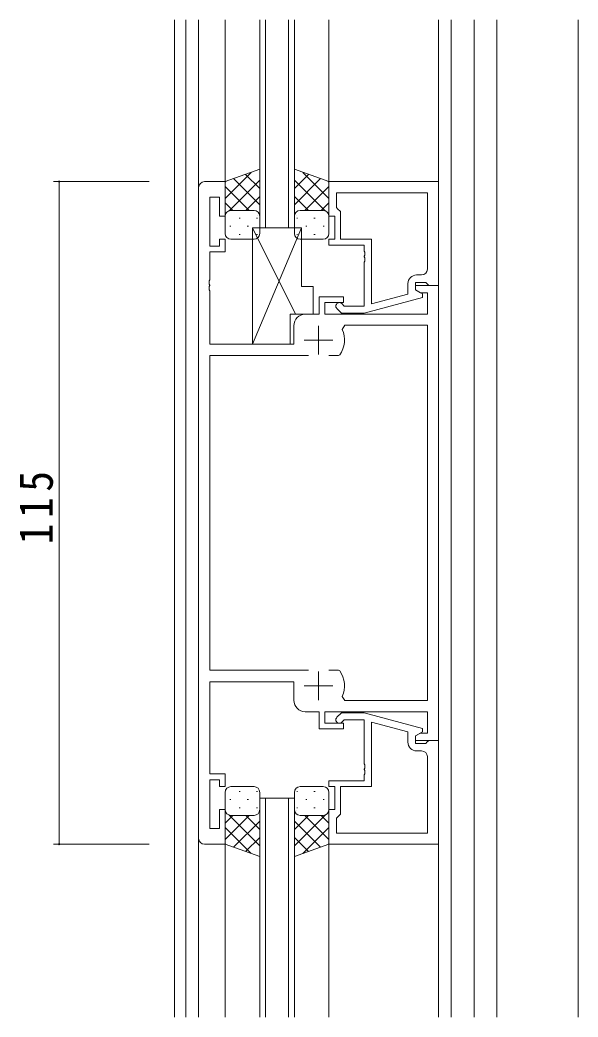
# Model space of a CAD drawing. Units: millimetres, scale not verified. Extents: x -841 to 292, y -594 to 212.
# Drawn here: x -448 to -351.2, y -197.5 to -24.4 of the extents above; entities that cross this region are included whole.
import ezdxf

# ---------------------------------------------------------------- set-up
doc = ezdxf.new("R2010")
doc.units = ezdxf.units.MM
doc.header["$LTSCALE"] = 2
for name, color, linetype, lineweight in [('0-3_YKK_11', 7, 'Continuous', 9), ('0-4_YKK_12', 2, 'Continuous', 9), ('0-5_YKK_13', 4, 'Continuous', 9), ('0-6_YKK_D', 6, 'Continuous', 9)]:
    doc.layers.add(name, color=color, linetype=linetype, lineweight=lineweight)
doc.styles.add('ＭＳ ゴシック', font='')
doc.styles.get('ＭＳ ゴシック').set_extended_font_data('MS Gothic')

msp = doc.modelspace()

# ---------------------------------------------------------------- linework, layer by layer
at = {"layer": '0-3_YKK_11'}
for p, q in [((-417, -166.49), (-417, -53.49)), ((-416, -52.49), (-412.4, -52.49)), ((-412.4, -52.49), (-412.4, -58.49)), ((-394.4, -52.49), (-394.4, -58.49)), ((-375.4, -52.49), (-394.4, -52.49)), ((-375.4, -70.49), (-375.4, -52.49)), ((-415.07, -55.19), (-415.07, -63.69)), ((-413.4, -55.19), (-415.07, -55.19)), ((-413.4, -58.49), (-413.4, -55.19)), ((-393.1, -54.42), (-377.33, -54.42)), ((-393.1, -56.99), (-393.1, -54.42)), ((-393.1, -54.42), (-377.33, -54.42)), ((-377.33, -54.42), (-377.33, -67.69)), ((-392.9, -57.19), (-393.1, -56.99)), ((-412.4, -58.49), (-413.4, -58.49)), ((-394.4, -58.49), (-393.4, -58.49)), ((-393.4, -58.49), (-393.4, -62.49)), ((-392.4, -57.69), (-392.9, -57.19)), ((-392.4, -62.49), (-392.4, -57.69)), ((-415.07, -63.69), (-413.4, -63.69)), ((-413.4, -62.49), (-412.4, -62.49)), ((-413.4, -63.69), (-413.4, -62.49)), ((-412.4, -62.49), (-412.4, -64.69)), ((-394.4, -62.49), (-394.4, -63.49)), ((-393.4, -62.49), (-394.4, -62.49)), ((-394.4, -63.49), (-388.3, -63.49)), ((-387, -62.49), (-392.4, -62.49)), ((-388.3, -63.49), (-388.3, -64.532)), ((-387, -73.698), (-387, -62.49)), ((-415.07, -64.69), (-415.07, -69.532)), ((-412.4, -64.69), (-415.07, -64.69)), ((-388.3, -64.532), (-388.18, -64.715)), ((-388.18, -65.265), (-388.3, -65.448)), ((-388.3, -65.448), (-388.3, -65.532)), ((-388.3, -65.532), (-388.18, -65.715)), ((-388.18, -64.715), (-388.18, -65.265)), ((-388.18, -65.715), (-388.18, -66.265)), ((-388.18, -66.265), (-388.3, -66.448)), ((-388.3, -66.448), (-388.3, -74.09)), ((-378.33, -68.69), (-379.2, -68.69)), ((-415.07, -69.532), (-415.19, -69.715)), ((-415.19, -69.715), (-415.19, -70.265)), ((-415.19, -70.265), (-415.07, -70.448)), ((-415.07, -70.532), (-415.19, -70.715)), ((-415.19, -70.715), (-415.19, -71.265)), ((-415.07, -70.448), (-415.07, -70.532)), ((-380.7, -70.19), (-380.7, -72.01)), ((-379.4, -69.99), (-377.6, -69.99)), ((-379.4, -71.29), (-379.4, -69.99)), ((-379.4, -70.49), (-375.4, -70.49)), ((-379.4, -71.29), (-379.4, -70.49)), ((-377.6, -69.99), (-377.4, -70.19)), ((-377.4, -70.19), (-377.1, -70.49)), ((-377.1, -70.49), (-375.4, -70.49)), ((-375.4, -70.49), (-375.4, -149.49)), ((-415.19, -71.265), (-415.07, -71.448)), ((-415.07, -71.448), (-415.07, -80.69)), ((-396.1, -72.49), (-391.9, -72.49)), ((-396.1, -75.49), (-396.1, -72.49)), ((-391.9, -72.49), (-391.9, -73.49)), ((-388.303, -75.29), (-378.2, -72.583)), ((-380.7, -72.01), (-387, -73.698)), ((-378.534, -71.79), (-379.4, -71.29)), ((-378.2, -71.983), (-379.4, -71.29)), ((-377.33, -71.79), (-378.534, -71.79)), ((-378.2, -72.583), (-378.2, -71.983)), ((-377.33, -75.49), (-377.33, -71.79)), ((-395.1, -73.49), (-395.1, -75.49)), ((-391.9, -73.49), (-395.1, -73.49)), ((-391.751, -74.09), (-392.176, -73.666)), ((-388.3, -74.09), (-391.751, -74.09)), ((-398.5, -75.49), (-396.1, -75.49)), ((-395.1, -75.49), (-377.33, -75.49)), ((-393.024, -74.514), (-392.249, -75.29)), ((-392.249, -75.29), (-388.303, -75.29)), ((-400.5, -80.69), (-400.5, -77.49)), ((-396.2, -77.49), (-396.2, -82.49)), ((-392.104, -78.127), (-391.649, -77.42)), ((-391.649, -77.42), (-377.33, -77.42)), ((-377.33, -77.42), (-377.33, -142.56)), ((-415.07, -80.69), (-400.5, -80.69)), ((-398.7, -79.99), (-393.7, -79.99)), ((-415.07, -82.69), (-397.95, -82.69)), ((-415.07, -137.29), (-415.07, -82.69)), ((-394.45, -82.69), (-392.753, -82.69)), ((-394.45, -82.69), (-392.753, -82.69)), ((-392.753, -82.69), (-392.507, -82.561)), ((-397.95, -137.29), (-415.07, -137.29)), ((-396.2, -137.49), (-396.2, -142.49)), ((-392.753, -137.29), (-394.45, -137.29)), ((-392.507, -137.418), (-392.753, -137.29)), ((-415.07, -139.29), (-415.07, -155.29)), ((-400.5, -139.29), (-415.07, -139.29)), ((-400.5, -142.49), (-400.5, -139.29)), ((-398.7, -139.99), (-393.7, -139.99)), ((-391.649, -142.56), (-392.104, -141.853)), ((-377.33, -142.56), (-391.649, -142.56)), ((-396.1, -144.49), (-398.5, -144.49)), ((-396.1, -147.49), (-396.1, -144.49)), ((-395.1, -144.49), (-395.1, -146.49)), ((-377.33, -144.49), (-395.1, -144.49)), ((-393.024, -145.466), (-392.249, -144.69)), ((-392.249, -144.69), (-388.303, -144.69)), ((-388.303, -144.69), (-378.2, -147.397)), ((-377.33, -148.19), (-377.33, -144.49)), ((-395.1, -146.49), (-391.9, -146.49)), ((-391.751, -145.89), (-392.176, -146.314)), ((-391.9, -146.49), (-391.9, -147.49)), ((-388.3, -145.89), (-391.751, -145.89)), ((-388.3, -153.532), (-388.3, -145.89)), ((-387, -146.281), (-387, -157.49)), ((-380.7, -147.969), (-387, -146.281)), ((-391.9, -147.49), (-396.1, -147.49)), ((-380.7, -149.79), (-380.7, -147.969)), ((-378.2, -147.997), (-379.4, -148.69)), ((-379.4, -148.69), (-378.534, -148.19)), ((-379.4, -149.49), (-379.4, -148.69)), ((-379.4, -148.69), (-379.4, -149.99)), ((-378.534, -148.19), (-377.33, -148.19)), ((-378.2, -147.397), (-378.2, -147.997)), ((-375.4, -149.49), (-379.4, -149.49)), ((-379.4, -149.99), (-377.6, -149.99)), ((-377.6, -149.99), (-377.4, -149.79)), ((-377.4, -149.79), (-377.1, -149.49)), ((-377.1, -149.49), (-375.4, -149.49)), ((-375.4, -149.49), (-375.4, -167.49)), ((-378.33, -151.29), (-379.2, -151.29)), ((-377.33, -165.56), (-377.33, -152.29)), ((-388.18, -153.715), (-388.3, -153.532)), ((-388.18, -154.265), (-388.18, -153.715)), ((-415.07, -155.29), (-412.4, -155.29)), ((-412.4, -155.29), (-412.4, -157.49)), ((-388.3, -154.448), (-388.18, -154.265)), ((-388.3, -154.532), (-388.3, -154.448)), ((-388.18, -154.715), (-388.3, -154.532)), ((-388.3, -155.448), (-388.18, -155.265)), ((-388.3, -156.49), (-388.3, -155.448)), ((-388.18, -155.265), (-388.18, -154.715)), ((-415.07, -156.29), (-415.07, -164.79)), ((-413.4, -156.29), (-415.07, -156.29)), ((-413.4, -157.49), (-413.4, -156.29)), ((-412.4, -157.49), (-413.4, -157.49)), ((-394.4, -156.49), (-388.3, -156.49)), ((-394.4, -157.49), (-394.4, -156.49)), ((-393.4, -157.49), (-394.4, -157.49)), ((-393.4, -161.49), (-393.4, -157.49)), ((-392.4, -157.49), (-392.4, -162.29)), ((-387, -157.49), (-392.4, -157.49)), ((-413.4, -161.49), (-412.4, -161.49)), ((-413.4, -164.79), (-413.4, -161.49)), ((-412.4, -161.49), (-412.4, -167.49)), ((-394.4, -161.49), (-393.4, -161.49)), ((-394.4, -167.49), (-394.4, -161.49)), ((-392.4, -162.29), (-392.9, -162.79)), ((-392.9, -162.79), (-393.1, -162.99)), ((-393.1, -162.99), (-393.1, -165.56)), ((-415.07, -164.79), (-413.4, -164.79)), ((-393.1, -165.56), (-377.33, -165.56)), ((-393.1, -165.56), (-377.33, -165.56)), ((-412.4, -167.49), (-416, -167.49)), ((-375.4, -167.49), (-394.4, -167.49))]:
    msp.add_line(p, q, dxfattribs=at)
for centre, radius, start, end in [((-416, -53.49), 1, 90, 179.99998), ((-379.2, -70.19), 1.5, 90, 179.99998), ((-378.33, -67.69), 1, 270, 359.99998), ((-392.6, -74.09), 0.6, 44.99998, 225), ((-398.5, -77.49), 2, 90, 179.99998), ((-396.2, -79.99), 4.5, 325.15007, 24.45636), ((-396.2, -139.99), 4.5, 335.54362, 34.84991), ((-398.5, -142.49), 2, 180, 269.99998), ((-392.6, -145.89), 0.6, 134.99998, 315), ((-379.2, -149.79), 1.5, 180, 269.99998), ((-378.33, -152.29), 1, 0, 89.99998), ((-416, -166.49), 1, 180, 269.99998)]:
    msp.add_arc(centre, radius, start, end, dxfattribs=at)
at = {"layer": '0-4_YKK_12'}
for p, q in [((-421.2, -197.49), (-421.2, -24.42)), ((-419.2, -197.49), (-419.2, -24.42)), ((-417, -53.49), (-417, -24.42)), ((-412.4, -52.99), (-412.4, -24.42)), ((-406.4, -60.49), (-406.4, -24.42)), ((-405.4, -24.42), (-405.4, -60.49)), ((-401.4, -60.49), (-401.4, -24.42)), ((-400.4, -24.42), (-400.4, -60.49)), ((-394.4, -52.99), (-394.4, -24.42)), ((-375.4, -52.79), (-375.4, -24.42)), ((-373.2, -197.49), (-373.2, -24.42)), ((-369.2, -197.49), (-369.2, -24.42)), ((-365.3, -197.49), (-365.3, -24.42)), ((-351.2, -197.49), (-351.2, -24.42)), ((-400.4, -60.49), (-406.4, -60.49)), ((-406.4, -159.49), (-400.4, -159.49)), ((-406.4, -197.49), (-406.4, -159.49)), ((-405.4, -159.49), (-405.4, -197.49)), ((-401.4, -197.49), (-401.4, -159.49)), ((-400.4, -159.49), (-400.4, -197.49)), ((-417, -166.49), (-417, -197.49)), ((-412.4, -197.49), (-412.4, -166.99)), ((-394.4, -197.49), (-394.4, -166.99)), ((-375.4, -167.19), (-375.4, -197.49))]:
    msp.add_line(p, q, dxfattribs=at)
at = {"layer": '0-5_YKK_13'}
for p, q in [((-406.4, -50.347), (-412.4, -52.49)), ((-412.4, -55.399), (-407.875, -50.874)), ((-406.4, -53.676), (-408.853, -51.223)), ((-406.4, -50.347), (-406.4, -58.49)), ((-400.4, -50.347), (-400.4, -58.49)), ((-400.4, -50.347), (-394.4, -52.49)), ((-400.4, -53.676), (-397.947, -51.223)), ((-394.4, -55.399), (-398.925, -50.874)), ((-412.4, -52.57), (-412.275, -52.445)), ((-412.4, -52.49), (-412.4, -58.49)), ((-408.243, -57.49), (-412.4, -53.333)), ((-411.713, -57.54), (-406.4, -52.227)), ((-406.4, -56.504), (-410.937, -51.967)), ((-400.4, -56.504), (-395.863, -51.967)), ((-395.087, -57.54), (-400.4, -52.227)), ((-398.557, -57.49), (-394.4, -53.333)), ((-394.4, -52.57), (-394.525, -52.445)), ((-394.4, -52.49), (-394.4, -58.49)), ((-408.834, -57.49), (-406.4, -55.055)), ((-397.966, -57.49), (-400.4, -55.055)), ((-411.071, -57.49), (-412.4, -56.161)), ((-395.729, -57.49), (-394.4, -56.161)), ((-412.4, -58.227), (-412.35, -58.177)), ((-412.4, -58.49), (-412.4, -61.49)), ((-407.4, -57.49), (-411.4, -57.49)), ((-411.4, -57.49), (-407.8, -57.49)), ((-409.781, -58.824), (-409.981, -58.824)), ((-406.8, -58.824), (-406.951, -58.824)), ((-406.818, -58.302), (-406.8, -58.284)), ((-406.4, -58.49), (-406.4, -61.49)), ((-400.4, -58.49), (-400.4, -61.49)), ((-399.982, -58.302), (-400, -58.284)), ((-400, -58.824), (-399.849, -58.824)), ((-399.4, -57.49), (-395.4, -57.49)), ((-395.4, -57.49), (-399.4, -57.49)), ((-397.019, -58.824), (-396.819, -58.824)), ((-394.4, -58.227), (-394.45, -58.177)), ((-394.4, -58.49), (-394.4, -61.49)), ((-411.396, -60.239), (-411.596, -60.239)), ((-408.366, -60.239), (-408.566, -60.239)), ((-407.65, -60.49), (-400.224, -75.49)), ((-407.65, -80.69), (-399.15, -60.49)), ((-407.65, -60.49), (-399.15, -60.49)), ((-407.65, -60.49), (-407.65, -80.69)), ((-399.15, -60.49), (-399.15, -70.69)), ((-398.434, -60.239), (-398.234, -60.239)), ((-395.404, -60.239), (-395.204, -60.239)), ((-409.781, -61.654), (-409.981, -61.654)), ((-406.814, -61.654), (-406.951, -61.654)), ((-399.986, -61.654), (-399.849, -61.654)), ((-397.019, -61.654), (-396.819, -61.654)), ((-407.4, -62.49), (-411.4, -62.49)), ((-399.4, -62.49), (-395.4, -62.49)), ((-399.15, -70.69), (-397.15, -70.69)), ((-397.15, -70.69), (-397.15, -75.49)), ((-401.15, -75.49), (-397.15, -75.49)), ((-401.15, -75.49), (-401.15, -80.69)), ((-407.65, -80.69), (-401.15, -80.69)), ((-407.4, -157.49), (-411.4, -157.49)), ((-399.4, -157.49), (-395.4, -157.49)), ((-412.4, -161.49), (-412.4, -158.49)), ((-409.781, -158.326), (-409.981, -158.326)), ((-406.814, -158.326), (-406.951, -158.326)), ((-406.4, -161.49), (-406.4, -158.49)), ((-400.4, -161.49), (-400.4, -158.49)), ((-399.986, -158.326), (-399.849, -158.326)), ((-397.019, -158.326), (-396.819, -158.326)), ((-394.4, -161.49), (-394.4, -158.49)), ((-411.396, -159.741), (-411.596, -159.741)), ((-408.366, -159.741), (-408.566, -159.741)), ((-398.434, -159.741), (-398.234, -159.741)), ((-395.404, -159.741), (-395.204, -159.741)), ((-412.4, -167.49), (-412.4, -161.49)), ((-412.4, -161.753), (-412.35, -161.803)), ((-411.071, -162.49), (-412.4, -163.819)), ((-408.243, -162.49), (-412.4, -166.647)), ((-411.713, -162.44), (-406.4, -167.753)), ((-407.4, -162.49), (-411.4, -162.49)), ((-411.4, -162.49), (-407.4, -162.49)), ((-409.781, -161.156), (-409.981, -161.156)), ((-408.834, -162.49), (-406.4, -164.924)), ((-406.8, -161.156), (-406.951, -161.156)), ((-406.818, -161.678), (-406.8, -161.696)), ((-406.4, -169.633), (-406.4, -161.49)), ((-400.4, -169.633), (-400.4, -161.49)), ((-395.087, -162.44), (-400.4, -167.753)), ((-397.966, -162.49), (-400.4, -164.924)), ((-400, -161.156), (-399.849, -161.156)), ((-399.982, -161.678), (-400, -161.696)), ((-399.4, -162.49), (-395.4, -162.49)), ((-395.4, -162.49), (-399.4, -162.49)), ((-398.557, -162.49), (-394.4, -166.647)), ((-397.019, -161.156), (-396.819, -161.156)), ((-395.729, -162.49), (-394.4, -163.819)), ((-394.4, -161.753), (-394.45, -161.803)), ((-394.4, -167.49), (-394.4, -161.49)), ((-406.4, -163.475), (-410.937, -168.012)), ((-400.4, -163.475), (-395.863, -168.012)), ((-412.4, -164.581), (-407.875, -169.106)), ((-394.4, -164.581), (-398.925, -169.106)), ((-412.4, -167.41), (-412.275, -167.534)), ((-406.4, -169.633), (-412.4, -167.49)), ((-406.4, -166.304), (-408.853, -168.757)), ((-400.4, -166.304), (-397.947, -168.757)), ((-400.4, -169.633), (-394.4, -167.49)), ((-394.4, -167.41), (-394.525, -167.534))]:
    msp.add_line(p, q, dxfattribs=at)
for centre, start, end in [((-411.4, -58.49), 90, 180), ((-411.4, -58.49), 90, 179.99989), ((-407.4, -58.49), 0, 90), ((-399.4, -58.49), 90, 180), ((-395.4, -58.49), 0, 90), ((-395.4, -58.49), 0.00009, 90), ((-411.4, -61.49), 180, 270), ((-407.4, -61.49), 270, 0), ((-399.4, -61.49), 180, 270), ((-395.4, -61.49), 270, 0), ((-411.4, -158.49), 90, 180), ((-407.4, -158.49), 0, 90), ((-399.4, -158.49), 90, 180), ((-395.4, -158.49), 0, 90), ((-411.4, -161.49), 180, 270), ((-411.4, -161.49), 180.00009, 270), ((-407.4, -161.49), 270, 0), ((-399.4, -161.49), 180, 270), ((-395.4, -161.49), 270, 0), ((-395.4, -161.49), 270, 359.99989)]:
    msp.add_arc(centre, 1, start, end, dxfattribs=at)
at = {"layer": '0-6_YKK_D'}
for p, q in [((-425.6, -52.49), (-442.2, -52.49)), ((-441.2, -167.49), (-441.2, -52.49)), ((-425.6, -167.49), (-442.2, -167.49))]:
    msp.add_line(p, q, dxfattribs=at)
for centre, start, end in [((-441.2, -52.49), 90, 270), ((-441.2, -52.49), 270, 90), ((-441.2, -167.49), 90, 270), ((-441.2, -167.49), 270, 90)]:
    msp.add_arc(centre, 0.106, start, end, dxfattribs=at)

# ---------------------------------------------------------------- texts
at = {"layer": '0-6_YKK_D', "color": 7, "insert": (-442.2, -115.43), "char_height": 5.865, "attachment_point": 7, "rotation": 90, "style": 'ＭＳ ゴシック'}
msp.add_mtext('\\T1.27;\\W0.9;115', dxfattribs=at)

doc.saveas('drawing.dxf')
